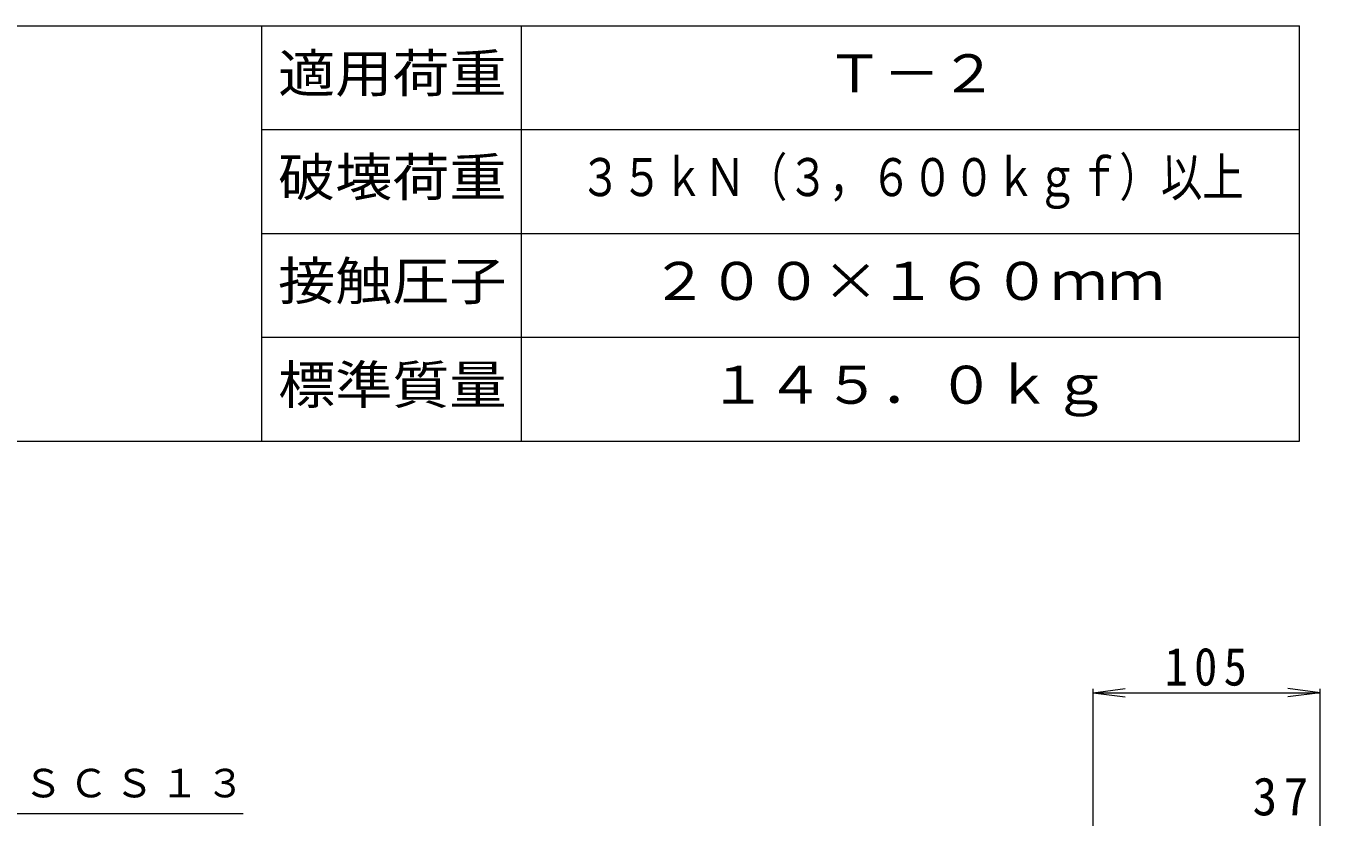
# Model space of a CAD drawing. Units: millimetres, scale not verified. Extents: x -1152 to 1118, y -823 to 838.
# Drawn here: x -649 to -50, y 472 to 838 of the extents above; entities that cross this region are included whole.
import ezdxf
from ezdxf.enums import TextEntityAlignment as Align

# ---------------------------------------------------------------- set-up
doc = ezdxf.new("R2010")
doc.units = ezdxf.units.MM
doc.header["$LTSCALE"] = 6
for name, color, linetype, lineweight in [('0-E', 7, 'Continuous', 9), ('0-F', 7, 'Continuous', 9), ('F-0_F-0ﾚｲﾔ', 7, 'Continuous', 9)]:
    doc.layers.add(name, color=color, linetype=linetype, lineweight=lineweight)
doc.layers.add('F-4_F-4ﾚｲﾔ', color=2, linetype='Continuous')
doc.styles.add('ＭＳ ゴシック', font='')
doc.styles.get('ＭＳ ゴシック').set_extended_font_data('MS Gothic')

msp = doc.modelspace()

# ---------------------------------------------------------------- linework, layer by layer
at = {"layer": '0-E'}
msp.add_line((-548.614, 473.801), (-755.614, 473.801), dxfattribs=at)
at = {"layer": '0-F'}
for p, q in [((-155.451, 529.823), (-140.579, 531.781)), ((-155.451, 373.323), (-155.451, 531.623)), ((-155.451, 529.823), (-50.451, 529.823)), ((-155.451, 529.823), (-140.579, 527.865)), ((-50.451, 529.823), (-65.323, 531.781)), ((-50.451, 529.823), (-65.323, 527.865)), ((-50.451, 373.323), (-50.451, 531.623))]:
    msp.add_line(p, q, dxfattribs=at)
at = {"layer": 'F-0_F-0ﾚｲﾔ'}
for p, q in [((-1152, 838.135), (-60, 838.135)), ((-540, 646.135), (-540, 838.135)), ((-420, 838.135), (-420, 646.135)), ((-60, 790.135), (-540, 790.135)), ((-540, 742.135), (-60, 742.135)), ((-60, 694.135), (-540, 694.135))]:
    msp.add_line(p, q, dxfattribs=at)
msp.add_lwpolyline([(-1152, 646.135), (-60, 646.135), (-60, 838.135)], dxfattribs=at)

# ---------------------------------------------------------------- texts
at = {"layer": '0-E', "insert": (-755.614, 479.801), "char_height": 13.2, "attachment_point": 7, "style": 'ＭＳ ゴシック'}
msp.add_mtext('\\T1.17;キャップ：ＳＣＳ１３', dxfattribs=at)
at = {"layer": '0-F', "color": 2, "char_height": 17.6, "attachment_point": 7, "style": 'ＭＳ ゴシック'}
for s, insert in [('\\T1.27;\\W0.9;105', (-122.451, 532.823)), ('\\T1.27;\\W0.95;37', (-81.701, 472.823))]:
    msp.add_mtext(s, dxfattribs=dict(at, insert=insert))
at = {"layer": 'F-4_F-4ﾚｲﾔ', "style": 'ＭＳ ゴシック', "width": 1.1}
for s, p in [('適用荷重', (-532.5, 802.135)), ('Ｔ－２', (-279, 802.135)), ('破壊荷重', (-532.5, 754.135)), ('接触圧子', (-532.5, 706.135)), ('２００×１６０ｍｍ', (-360, 706.135)), ('標準質量', (-532.5, 658.135)), ('１４５．０ｋｇ', (-333, 658.135))]:
    msp.add_text(s, height=17.6, dxfattribs=at).set_placement(p, align=Align.BOTTOM_LEFT)
at = {"layer": 'F-4_F-4ﾚｲﾔ', "color": 6, "style": 'ＭＳ ゴシック', "width": 0.8}
msp.add_text('３５ｋＮ（３，６００ｋｇｆ）以上', height=17.6, dxfattribs=at).set_placement((-393, 754.135), align=Align.BOTTOM_LEFT)

doc.saveas('drawing.dxf')
